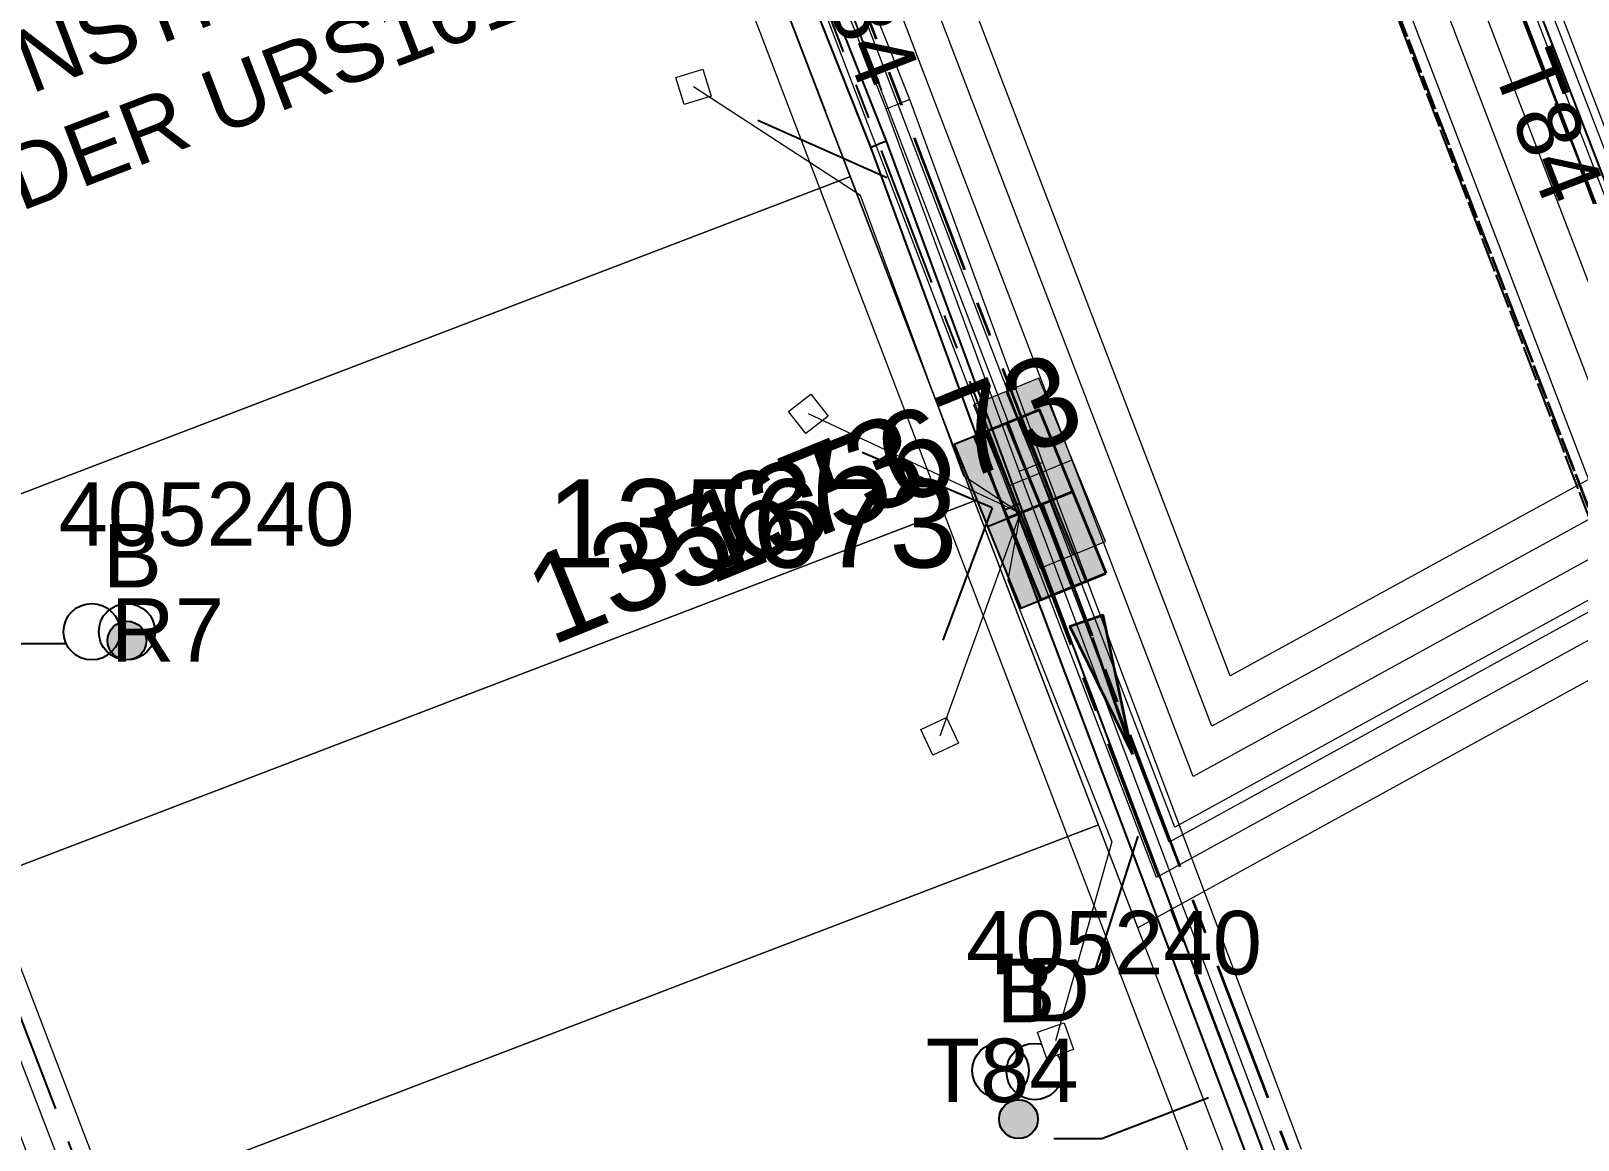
# Model space of a CAD drawing. Header units: metres. Extents: x 0 to 310918, y 0 to 6270107.
# Drawn here: x 310605.1 to 310648.96, y 6269730.69 to 6269762.13 of the extents above; entities that cross this region are included whole.
import ezdxf
from ezdxf import colors
from ezdxf.entities.mleader import LeaderData, LeaderLine
from ezdxf.enums import TextEntityAlignment as Align
from ezdxf.math import Vec2, Vec3

# ---------------------------------------------------------------- set-up
doc = ezdxf.new("R2010")
doc.units = ezdxf.units.M
for name, pattern in [('Cable Exist OH', [1, 1, 0]), ('Cable Exist UG', [7, 4, -1, 1, -1]), ('PHANTOMX2', [6.6, 3, -0.75, 0.2, -0.75, 0.2, -0.75, 0.2, -0.75])]:
    doc.linetypes.add(name, pattern=pattern)
doc.layers.get('0').update_dxf_attribs({"color": 6})
for name, color, linetype, lineweight in [('_User Miscellaneous1', 30, 'Continuous', 13), ('_User_LV_Exist', 5, 'Continuous', 35), ('Cadastre Developer_SP_NEW', 92, 'Continuous', 15), ('Cadastre Land Parcels_SP_EXT', 118, 'Continuous', 15), ('Cadastre Roads_SP_EXT', 218, 'Continuous', 15), ('Mains_HV_EXT', 13, 'Continuous', 25), ('Mains_LV_EXT', 163, 'Continuous', 25), ('Mains_SL_EXT', 131, 'Continuous', 25), ('Services_SP_EXT', 42, 'PHANTOMX2', 20)]:
    doc.layers.add(name, color=color, linetype=linetype, lineweight=lineweight)
doc.layers.add('_User Miscellaneous10', color=252, linetype='Continuous', lineweight=13, plot=False, transparency=0.7)
doc.layers.add('_User Miscellaneous12', color=252, linetype='Continuous', lineweight=13, plot=False, transparency=0.75)
doc.layers.add('Duct_SP_EXT', color=30, linetype='Continuous')
doc.layers.add('Trench_SP_EXT', color=7, linetype='Continuous')
doc.layers.add('Features_HIDE', color=1, linetype='Continuous', plot=False)
doc.styles.add('iecARIAL', font='arial.ttf', dxfattribs={"height": 2})
doc.styles.get("Standard").update_dxf_attribs({"font": 'arial.ttf'})

# ---------------------------------------------------------------- blocks, each defined once
blk = doc.blocks.new('PILLAR_EXT')
blk.add_hatch(color=256).paths.add_polyline_path([(-2.5, 1), (-2.5, -1), (2.5, -1), (2.5, 1)])
for p, q in [((0, 1), (0, -1)), ((-2.5, 0), (2.5, 0))]:
    blk.add_line(p, q)
at = {"ltscale": 10}
blk.add_line((2.5, 0), (-2.5, 0), dxfattribs=at)
blk.add_lwpolyline([(-2.5, -1), (-1.25, -1), (1.25, -1), (2.5, -1), (2.5, 1), (-2.5, 1)], close=True)
at = {"width": 0.9, "flags": 8}
blk.add_attdef('ASSET_NUM', text='', height=2, rotation=90, dxfattribs=at).set_placement((-2, 4), align=Align.MIDDLE_LEFT)
for tag, p, flags in [('OWNED_BY', (0, -0.2), 9), ('STATE', (0, -0.4), 9), ('SUPPORT_TYPE', (0, -0.6), 9), ('USAGE', (0, -0.8), 9), ('LEGEND', (0, -1), 9), ('LOCATION', (0, -1.2), 9), ('NOTES', (0, -1.4), 9), ('STREETNAME', (0, -1.8), 9), ('PARENT', (0, -1.6), 9), ('SUBURB', (0, -2), 1)]:
    blk.add_attdef(tag, p, '', height=0.2, dxfattribs=dict(flags=flags))
blk = doc.blocks.new('DUCT_EXT')
blk.add_circle((0, 0.8), 0.8)
at = {"flags": 1}
blk.add_attdef('Z', (0, 0), '', height=0.2, dxfattribs=at)
at = {"flags": 9}
for tag, p in [('DUCT_CODE', (0, 0)), ('XSECT_TYPE', (0, -0.2)), ('FB_REFERENCE', (0, -0.4)), ('STATE', (0, -0.6)), ('NOTES', (0, -0.8))]:
    blk.add_attdef(tag, text='', height=0.2, dxfattribs=at).set_placement(p, align=Align.MIDDLE_LEFT)
blk = doc.blocks.new('CCP_EXT')
at = {"flags": 9}
for tag, p in [('OWNED_BY', (0, -1)), ('USAGE', (0, -1.2)), ('LEGEND', (0, -1.4)), ('STATE', (0, -1.8)), ('LIFE_SUPPORT', (0, -1.6)), ('NOTES', (0, -2))]:
    blk.add_attdef(tag, text='', height=0.2, dxfattribs=at).set_placement(p, align=Align.MIDDLE_LEFT)
at = {"transparency": 33554651}
blk.add_wipeout([(0, 0.566), (0.566, 0), (0, -0.566), (-0.566, 0)], dxfattribs=at)
blk.add_lwpolyline([(-0.566, 0), (0, 0.566), (0.566, 0), (0, -0.566), (-0.566, 0)])
at = {"flags": 1}
blk.add_attdef('Z', (0, 0), '', height=0.2, dxfattribs=at)
at = {"flags": 9}
for tag, p in [('CCP_TYPE', (0, 0)), ('CONSTRUCTED_VOLTAGE', (0, -0.2)), ('NO_PHASES', (0, -0.4)), ('OPERATING_VOLTAGE', (0, -0.6)), ('ORIENTATION', (0, -0.8))]:
    blk.add_attdef(tag, text='', height=0.2, dxfattribs=at).set_placement(p, align=Align.MIDDLE_LEFT)
blk = doc.blocks.new('CABLE_LARGE_EXT')
h = blk.add_hatch(color=256)
edge = h.paths.add_edge_path()
edge.add_arc((0, 0.55), 0.55, 0, 360)
blk.add_circle((0, 0.55), 0.55)
at = {"flags": 1}
blk.add_attdef('Z', (0, 0), '', height=0.2, dxfattribs=at)
at = {"flags": 9}
for tag, p in [('COND_CODE', (0, 0)), ('STATE', (0, -0.4)), ('FB_REFERENCE', (0, -0.2)), ('XSECT_SIZE', (0, -0.6)), ('NOTES', (0, -0.8))]:
    blk.add_attdef(tag, text='', height=0.2, dxfattribs=at).set_placement(p, align=Align.MIDDLE_LEFT)
blk = doc.blocks.new('*U391')
blk.add_hatch(color=256).paths.add_polyline_path([(-2.5, 1), (-2.5, -1), (2.5, -1), (2.5, 1)])
for p, q in [((0, 1), (0, -1)), ((-2.5, 0), (2.5, 0))]:
    blk.add_line(p, q)
at = {"ltscale": 10}
blk.add_line((2.5, 0), (-2.5, 0), dxfattribs=at)
blk.add_lwpolyline([(-2.5, -1), (-1.25, -1), (1.25, -1), (2.5, -1), (2.5, 1), (-2.5, 1)], close=True)
at = {"width": 0.9, "flags": 8}
blk.add_attdef('ASSET_NUM', text='', height=2, rotation=90, dxfattribs=at).set_placement((-2, 4.61), align=Align.MIDDLE_LEFT)
for tag, p, flags in [('OWNED_BY', (0, 0.41), 9), ('STATE', (0, 0.21), 9), ('SUPPORT_TYPE', (0, 0.01), 9), ('USAGE', (0, -0.19), 9), ('LEGEND', (0, -0.39), 9), ('LOCATION', (0, -0.59), 9), ('NOTES', (0, -0.79), 9), ('PARENT', (0, -0.99), 9), ('STREETNAME', (0, -1.19), 9), ('SUBURB', (0, -1.39), 1)]:
    blk.add_attdef(tag, p, '', height=0.2, dxfattribs=dict(flags=flags))
blk = doc.blocks.new('*U420')
at = {"transparency": 33554651}
h = blk.add_hatch(color=256, dxfattribs=at)
h.dxf.hatch_style = 1
h.paths.add_polyline_path([(-3.998, 0.126), (-0.016, -0.5), (0.016, 0.5)])
blk.add_line((-0.5, 0.016), (-3.998, 0.126), dxfattribs=at)
at = {"transparency": 33554651, "flags": 128}
blk.add_lwpolyline([(-3.998, 0.126), (-0.016, -0.5), (0.016, 0.5)], close=True, dxfattribs=at)
at = {"transparency": 33554651}
blk.add_circle((0, 0), 0.0001, dxfattribs=at)

msp = doc.modelspace()

# ---------------------------------------------------------------- linework, layer by layer
at = {"layer": '_User Miscellaneous1'}
for p, q in [((310644.522, 6269772.263), (310652.135, 6269752.453)), ((310629.342, 6269759.929), (310629.678, 6269760.057)), ((310633.116, 6269749.653), (310629.342, 6269759.929)), ((310630.014, 6269760.185), (310629.678, 6269760.057)), ((310633.792, 6269749.901), (310630.014, 6269760.185)), ((310633.116, 6269749.653), (310633.454, 6269749.777)), ((310633.117, 6269749.65), (310633.454, 6269749.777)), ((310633.791, 6269749.904), (310633.454, 6269749.777)), ((310633.792, 6269749.901), (310633.454, 6269749.777))]:
    msp.add_line(p, q, dxfattribs=at)
at = {"layer": 'Cadastre Land Parcels_SP_EXT', "linetype": 'Continuous'}
for points in [[(310624.821, 6269767.194), (310620.287, 6269778.978), (310592.283, 6269768.22), (310596.784, 6269756.48), (310624.821, 6269767.194)], [(310628.337, 6269758.005), (310624.821, 6269767.194), (310596.784, 6269756.48), (310600.306, 6269747.294), (310628.337, 6269758.005)], [(310631.852, 6269748.816), (310628.337, 6269758.005), (310600.306, 6269747.294), (310603.828, 6269738.108), (310631.852, 6269748.816)], [(310635.368, 6269739.625), (310631.852, 6269748.816), (310603.828, 6269738.108), (310607.349, 6269728.922), (310635.368, 6269739.625)], [(310639.231, 6269729.526), (310635.368, 6269739.625), (310607.349, 6269728.922), (310611.224, 6269718.818), (310639.231, 6269729.526)]]:
    msp.add_lwpolyline(points, close=True, dxfattribs=at)
at = {"layer": 'Duct_SP_EXT'}
for p, q in [((310644.537, 6269771.345), (310652.151, 6269751.535)), ((310644.089, 6269771.173), (310651.703, 6269751.363)), ((310628.909, 6269758.839), (310629.133, 6269758.924)), ((310629.358, 6269759.01), (310629.133, 6269758.924)), ((310633.134, 6269748.727), (310629.358, 6269759.01)), ((310632.684, 6269748.562), (310628.909, 6269758.839)), ((310632.684, 6269748.562), (310632.909, 6269748.644)), ((310632.684, 6269748.56), (310632.909, 6269748.644)), ((310633.134, 6269748.729), (310632.909, 6269748.644)), ((310633.134, 6269748.727), (310632.909, 6269748.644))]:
    msp.add_line(p, q, dxfattribs=at)
for points in [[(310606.099, 6269744.763), (310604.746, 6269744.763), (310601.754, 6269743.661)], [(310634.1, 6269730.739), (310635.463, 6269730.739), (310638.487, 6269731.9)]]:
    msp.add_lwpolyline(points, dxfattribs=at)
at = {"layer": 'Mains_LV_EXT', "linetype": 'Cable Exist OH'}
msp.add_lwpolyline([(310633.868, 6269788.576), (310651.905, 6269741.732)], dxfattribs=at)
at = {"layer": 'Mains_LV_EXT', "linetype": 'Cable Exist UG'}
msp.add_lwpolyline([(310655.496, 6269741.406), (310640.45, 6269780.539)], dxfattribs=at)
at = {"layer": 'Trench_SP_EXT', "linetype": 'Cable Exist UG'}
for points in [[(310610.163, 6269717.587), (310610.821, 6269718.513), (310610.821, 6269718.513), (310597.058, 6269754.353), (310592.461, 6269767.63), (310591.747, 6269768.144)], [(310632.348, 6269748.616), (310628.282, 6269750.349)], [(310632.348, 6269748.616), (310630.676, 6269744.136)], [(310636.48, 6269739.311), (310635.12, 6269735.039)]]:
    msp.add_lwpolyline(points, dxfattribs=at)

# ---------------------------------------------------------------- block references
at = {"layer": '_User_LV_Exist', "color": 2, "linetype": 'Continuous', "transparency": 33554687, "rotation": 110.816775412224}
msp.add_blockref('*U420', (310635.024, 6269745.413), dxfattribs=at)
at = {"layer": 'Duct_SP_EXT'}
for name, p in [('DUCT_EXT', (310606.823, 6269744.304)), ('DUCT_EXT', (310607.823, 6269744.302)), ('CABLE_LARGE_EXT', (310607.823, 6269744.302)), ('DUCT_EXT', (310632.589, 6269731.865)), ('DUCT_EXT', (310633.556, 6269731.835)), ('CABLE_LARGE_EXT', (310633.097, 6269730.737))]:
    msp.add_blockref(name, p, dxfattribs=at)
at = {"layer": 'Features_HIDE'}
ref = msp.add_blockref('PILLAR_EXT', (310633.147, 6269748.468), dxfattribs=dict(at, rotation=112.164322763537))
ref.add_attrib('ASSET_NUM', '135673', dxfattribs={"layer": '0', "height": 2.5, "rotation": 22.1643, "style": 'iecARIAL'}).set_placement((310634.647, 6269751.968), align=Align.MIDDLE_RIGHT)

# ---------------------------------------------------------------- texts
at = {"layer": 'Duct_SP_EXT'}
for s, p in [('405240', (310605.881, 6269747.541)), ('B', (310607.137, 6269746.358)), ('R7', (310607.359, 6269744.252)), ('405240', (310631.612, 6269735.39)), ('B', (310632.472, 6269734.033)), ('D', (310633.309, 6269734.057))]:
    msp.add_text(s, height=1.8, dxfattribs=at).set_placement(p)
at = {"layer": 'Mains_LV_EXT'}
for rotation, p in [(291.1495, (310627.087, 6269764.418)), (290.9618, (310646.501, 6269761.141))]:
    msp.add_text('T84', height=1.8, rotation=rotation, dxfattribs=at).set_placement(p)

# ---------------------------------------------------------------- next in the draw order: block references
at = {"layer": 'Services_SP_EXT'}
for p, rotation in [((310623.882, 6269760.549), 332.2318648527845), ((310627.14, 6269751.28), 352.9455837043103), ((310630.866, 6269742.14), 70.16432278318216), ((310634.15, 6269733.505), 334.1643227456904)]:
    msp.add_blockref('CCP_EXT', p, dxfattribs=dict(at, rotation=rotation))

# ---------------------------------------------------------------- next in the draw order: linework, layer by layer
at = {"layer": '_User Miscellaneous1'}
for p, q in [((310630.014, 6269760.185), (310621.972, 6269780.505)), ((310629.342, 6269759.929), (310621.303, 6269780.24)), ((310641.122, 6269730.425), (310633.791, 6269749.904)), ((310640.448, 6269730.171), (310633.117, 6269749.65))]:
    msp.add_line(p, q, dxfattribs=at)
at = {"layer": '_User Miscellaneous1', "linetype": 'Cable Exist OH'}
msp.add_lwpolyline([(310612.309, 6269844.811), (310633.868, 6269788.576), (310651.905, 6269741.732), (310669.847, 6269694.77)], dxfattribs=at)
at = {"layer": '_User Miscellaneous10', "linetype": 'Continuous', "flags": 128}
for points in [[(310535.161, 6269820.417), (310555.677, 6269828.267), (310557.992, 6269833.436), (310555.369, 6269840.374), (310554.576, 6269842.471), (310561.17, 6269846.205), (310564.986, 6269836.112), (310570.13, 6269833.797), (310590.652, 6269841.648), (310593.315, 6269847.005), (310589.514, 6269856.945), (310610.323, 6269864.925), (310611.434, 6269862.029), (310634.305, 6269802.38), (310651.55, 6269757.404), (310655.485, 6269747.139), (310636.483, 6269736.711), (310620.295, 6269778.981)], [(310535.129, 6269819.334), (310556.42, 6269827.481), (310559.073, 6269833.404), (310556.304, 6269840.727), (310555.814, 6269842.023), (310560.648, 6269844.76), (310564.198, 6269835.37), (310570.099, 6269832.714), (310591.373, 6269840.854), (310594.405, 6269846.953), (310590.805, 6269856.369), (310609.748, 6269863.634), (310610.5, 6269861.671), (310633.372, 6269802.022), (310650.617, 6269757.045), (310654.239, 6269747.596), (310637.006, 6269738.139), (310621.229, 6269779.339)], [(310535.098, 6269818.252), (310557.164, 6269826.695), (310560.154, 6269833.372), (310557.24, 6269841.081), (310557.053, 6269841.575), (310560.125, 6269843.315), (310563.409, 6269834.628), (310570.068, 6269831.632), (310592.095, 6269840.059), (310595.496, 6269846.9), (310592.096, 6269855.793), (310609.172, 6269862.342), (310609.567, 6269861.313), (310632.438, 6269801.664), (310649.683, 6269756.687), (310652.993, 6269748.052), (310637.53, 6269739.567), (310622.162, 6269779.696)], [(310535.067, 6269817.169), (310557.908, 6269825.908), (310561.236, 6269833.34), (310558.291, 6269841.127), (310559.602, 6269841.87), (310562.62, 6269833.887), (310570.037, 6269830.549), (310592.817, 6269839.264), (310596.587, 6269846.848), (310593.387, 6269855.217), (310608.596, 6269861.05), (310608.633, 6269860.955), (310631.504, 6269801.306), (310648.749, 6269756.329), (310651.747, 6269748.509), (310638.054, 6269740.995), (310623.096, 6269780.054)], [(310535.036, 6269816.087), (310558.651, 6269825.122), (310562.175, 6269832.991), (310570.006, 6269829.467), (310593.539, 6269838.47), (310597.677, 6269846.796), (310594.678, 6269854.641), (310608.021, 6269859.758), (310630.571, 6269800.948), (310647.816, 6269755.971), (310650.501, 6269748.966), (310638.578, 6269742.423), (310624.03, 6269780.412)], [(310535.005, 6269815.004), (310559.395, 6269824.336), (310562.678, 6269831.668), (310569.975, 6269828.384), (310594.261, 6269837.675), (310598.768, 6269846.743), (310595.968, 6269854.065), (310607.445, 6269858.466), (310629.637, 6269800.59), (310646.882, 6269755.613), (310649.255, 6269749.423), (310639.102, 6269743.852), (310624.964, 6269780.769)]]:
    msp.add_lwpolyline(points, dxfattribs=at)
at = {"layer": '_User Miscellaneous10', "color": 4, "linetype": 'Continuous', "flags": 128}
msp.add_lwpolyline([(310535.108, 6269818.576), (310556.941, 6269826.93), (310559.83, 6269833.382), (310556.959, 6269840.975), (310556.681, 6269841.71), (310560.282, 6269843.749), (310563.646, 6269834.851), (310570.078, 6269831.957), (310591.879, 6269840.297), (310595.169, 6269846.916), (310591.709, 6269855.966), (310609.345, 6269862.729), (310609.847, 6269861.42), (310632.718, 6269801.772), (310649.963, 6269756.795), (310653.367, 6269747.915), (310637.373, 6269739.139), (310621.882, 6269779.589)], dxfattribs=at)
at = {"layer": '_User Miscellaneous10', "color": 4, "lineweight": 15, "ltscale": 2.5, "flags": 128}
msp.add_lwpolyline([(310607.496, 6269723.785), (310572.93, 6269813.963), (310575.229, 6269819.126), (310598.011, 6269827.877), (310604.467, 6269825.005), (310629.215, 6269760.468)], dxfattribs=at)
at = {"layer": '_User Miscellaneous10', "lineweight": 15, "ltscale": 2.5, "flags": 128}
msp.add_lwpolyline([(310599.666, 6269748.962), (310574.769, 6269813.914), (310576.496, 6269817.791), (310597.963, 6269826.038), (310603.132, 6269823.738), (310627.628, 6269759.859)], dxfattribs=at)
at = {"layer": '_User Miscellaneous12'}
for points in [[(310633.147, 6269748.468), (310631.55, 6269749.511), (310631.55, 6269749.511), (310628.615, 6269757.464), (310623.882, 6269760.549)], [(310633.147, 6269748.468), (310627.14, 6269751.28)], [(310633.147, 6269748.468), (310630.866, 6269742.14)], [(310633.147, 6269748.468), (310632.8, 6269746.575), (310632.8, 6269746.575), (310635.747, 6269739.147), (310634.15, 6269733.505)]]:
    msp.add_lwpolyline(points, dxfattribs=at)
at = {"layer": '_User_LV_Exist', "linetype": 'Cable Exist UG', "flags": 128}
for points in [[(310634.085, 6269748.828), (310622.552, 6269778.922)], [(310633.767, 6269748.72), (310648.212, 6269710.726)]]:
    msp.add_lwpolyline(points, dxfattribs=at)
at = {"layer": 'Cadastre Developer_SP_NEW', "linetype": 'Continuous'}
for points in [[(310624.821, 6269767.194), (310620.287, 6269778.978), (310592.283, 6269768.22), (310596.784, 6269756.48), (310624.821, 6269767.194)], [(310628.337, 6269758.005), (310624.821, 6269767.194), (310596.784, 6269756.48), (310600.306, 6269747.294), (310628.337, 6269758.005)], [(310631.852, 6269748.816), (310628.337, 6269758.005), (310600.306, 6269747.294), (310603.828, 6269738.108), (310631.852, 6269748.816)], [(310635.368, 6269739.625), (310631.852, 6269748.816), (310603.828, 6269738.108), (310607.349, 6269728.922), (310635.368, 6269739.625)], [(310639.231, 6269729.526), (310635.368, 6269739.625), (310607.349, 6269728.922), (310611.224, 6269718.818), (310639.231, 6269729.526)]]:
    msp.add_lwpolyline(points, close=True, dxfattribs=at)
at = {"layer": 'Cadastre Roads_SP_EXT', "linetype": 'Continuous'}
msp.add_lwpolyline([(310602.563, 6269822.778), (310619.747, 6269777.847), (310638.649, 6269728.436), (310642.213, 6269719.1), (310645.78, 6269709.757), (310649.347, 6269700.412), (310652.915, 6269691.066), (310655.614, 6269683.996), (310675.498, 6269691.066), (310675.498, 6269691.066), (310676.765, 6269691.625), (310673.202, 6269700.92), (310669.265, 6269711.191), (310665.328, 6269721.463), (310661.391, 6269731.733), (310657.454, 6269742.003), (310653.516, 6269752.274), (310649.584, 6269762.533), (310646.006, 6269771.864), (310642.428, 6269781.195), (310638.493, 6269791.46), (310634.922, 6269800.773), (310631.344, 6269810.106)], dxfattribs=at)
msp.add_lwpolyline([(310628.418, 6269672.454), (310625.267, 6269680.48), (310621.608, 6269689.798), (310617.953, 6269699.108), (310614.297, 6269708.418), (310610.641, 6269717.728), (310591.7, 6269767.131), (310584.696, 6269764.454), (310603.639, 6269715.051), (310607.295, 6269705.74), (310610.951, 6269696.43), (310614.606, 6269687.119), (310618.261, 6269677.809), (310621.421, 6269669.759), (310628.418, 6269672.454)], close=True, dxfattribs=at)
at = {"layer": 'Duct_SP_EXT'}
for p, q in [((310628.909, 6269758.839), (310620.869, 6269779.152)), ((310629.358, 6269759.01), (310621.316, 6269779.328)), ((310640.016, 6269729.081), (310632.684, 6269748.56)), ((310640.465, 6269729.25), (310633.134, 6269748.729))]:
    msp.add_line(p, q, dxfattribs=at)
at = {"layer": 'Mains_HV_EXT', "linetype": 'Cable Exist OH'}
msp.add_lwpolyline([(310669.83, 6269694.715), (310633.883, 6269788.515)], dxfattribs=at)
at = {"layer": 'Mains_LV_EXT', "linetype": 'Cable Exist UG'}
for points in [[(310633.147, 6269748.468), (310621.615, 6269778.562)], [(310633.147, 6269748.468), (310647.593, 6269710.474)]]:
    msp.add_lwpolyline(points, dxfattribs=at)
at = {"layer": 'Mains_SL_EXT', "linetype": 'Cable Exist OH'}
msp.add_lwpolyline([(310612.309, 6269844.811), (310633.868, 6269788.576), (310651.905, 6269741.732), (310669.847, 6269694.77)], dxfattribs=at)
at = {"layer": 'Trench_SP_EXT', "linetype": 'Cable Exist UG'}
msp.add_lwpolyline([(310629.364, 6269757.969), (310624.838, 6269759.98)], dxfattribs=at)

# ---------------------------------------------------------------- next in the draw order: block references
at = {"layer": '_User Miscellaneous1'}
ref = msp.add_blockref('PILLAR_EXT', (310633.692, 6269749.601), dxfattribs=dict(at, rotation=112.164322763537))
ref.add_attrib('ASSET_NUM', '135673', dxfattribs={"layer": '0', "height": 2.5, "rotation": 22.1643, "style": 'iecARIAL'}).set_placement((310630.16, 6269750.245), align=Align.MIDDLE_RIGHT)

# ---------------------------------------------------------------- next in the draw order: texts
at = {"layer": 'Duct_SP_EXT'}
msp.add_text('T84', height=1.8, dxfattribs=at).set_placement((310630.468, 6269731.769))

# ---------------------------------------------------------------- next in the draw order: leaders
at = {"layer": 'Cadastre Developer_SP_NEW'}
ml = msp.add_multileader_mtext('Standard', dxfattribs=at)
ml.set_content('{\\C7;CONSTRUCTED UNDER URS16102}', color=256)
ml.set_leader_properties()
ml.build(insert=Vec2(0, 0))
ml.multileader.update_dxf_attribs({"leader_type": 2, "has_text_frame": 1, "text_left_attachment_type": 2, "text_right_attachment_type": 2, "dogleg_length": 0.01})
ctx = ml.context
ctx.base_point, ctx.char_height, ctx.plane_origin, ctx.plane_x_axis, ctx.plane_y_axis = Vec3(310598.848, 6269757.245), 1.8, Vec3(311987.935, 6270197.212), Vec3(0.933494, 0.358594), Vec3(-0.358594, 0.933494)
ctx.left_attachment, ctx.right_attachment, ctx.text_align_type = 2, 2, 1
notes = []
notes.append((ctx, [(0, (0, 0, 0), (0, 0), (1, 0), 1, [])]))
ctx.mtext.insert, ctx.mtext.text_direction, ctx.mtext.rotation, ctx.mtext.width, ctx.mtext.alignment, ctx.mtext.flow_direction = Vec3(310609.925, 6269764.121), Vec3(0.933494, 0.358594), 0.366762, 23.5182, 2, 5
ctx.mtext.has_bg_fill, ctx.mtext.bg_color, ctx.mtext.bg_scale_factor, ctx.mtext.bg_transparency, ctx.mtext.use_window_bg_color = 1, -1073741824, 2, 0, 1
for ctx, leaders in notes:
    for number, flags, end, landing, length, lines in leaders:
        leader = LeaderData()
        leader.index, (leader.has_last_leader_line, leader.has_dogleg_vector, leader.attachment_direction) = number, flags
        leader.last_leader_point, leader.dogleg_vector, leader.dogleg_length = Vec3(end), Vec3(landing), length
        for number, points, colour, breaks in lines:
            line = LeaderLine()
            line.index, line.vertices, line.color, line.breaks = number, Vec3.list(points), colors.encode_raw_color(colour), breaks
            leader.lines.append(line)
        ctx.leaders.append(leader)

# ---------------------------------------------------------------- next in the draw order: linework, layer by layer
at = {"layer": '_User_LV_Exist', "linetype": 'Cable Exist OH'}
msp.add_lwpolyline([(310612.309, 6269844.811), (310633.868, 6269788.576), (310651.905, 6269741.732), (310669.847, 6269694.77)], dxfattribs=at)

# ---------------------------------------------------------------- next in the draw order: block references
at = {"layer": '_User_LV_Exist'}
ref = msp.add_blockref('*U391', (310633.712, 6269748.698), dxfattribs=dict(at, rotation=112.164322763537))
ref.add_attrib('ASSET_NUM', '135673', dxfattribs={"layer": '0', "height": 2.5, "style": 'iecARIAL'}).set_placement((310631.372, 6269748.174), align=Align.MIDDLE_RIGHT)

doc.saveas('drawing.dxf')
